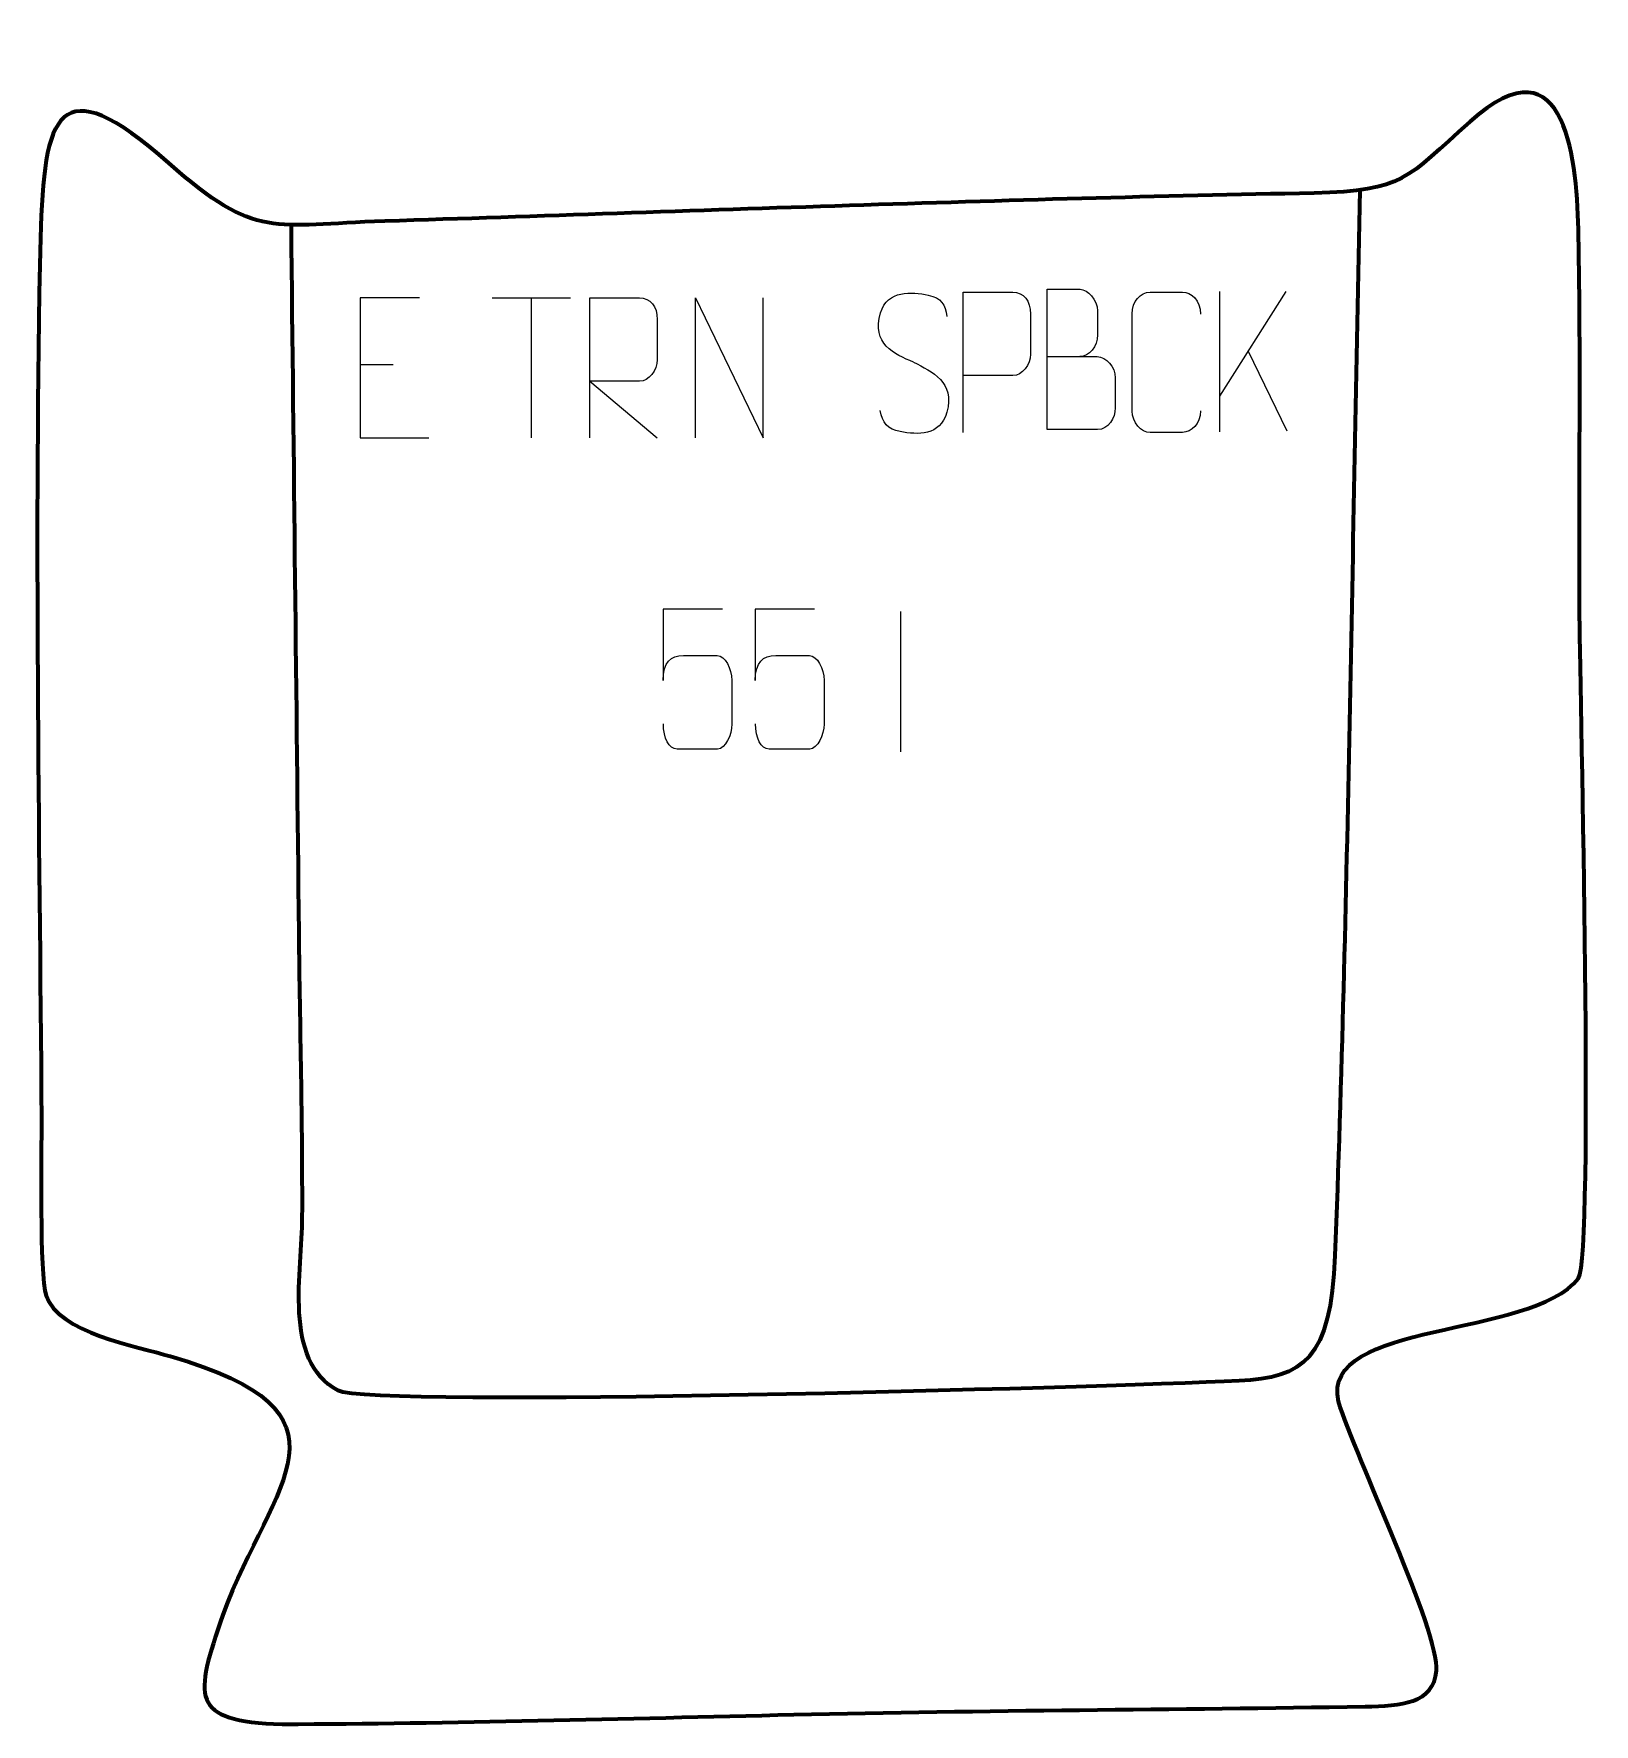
# Model space of a CAD drawing. Header units: millimetres. Extents: x -139 to 139, y -140 to 161.
import ezdxf

# ---------------------------------------------------------------- set-up
doc = ezdxf.new("R2010")
doc.units = ezdxf.units.MM
doc.header["$MEASUREMENT"] = 0
doc.layers.add('layer 2', color=7, linetype='Continuous')
doc.layers.add('layer 3', color=7, linetype='Continuous')

msp = doc.modelspace()

# ---------------------------------------------------------------- linework, layer by layer
at = {"layer": 'layer 2', "color": 140, "lineweight": 158}
msp.add_open_spline([(96.8622, 132.8921), (95.4321, 69.706), (94.804, 6.4652), (92.4144, -56.6927), (92.4144, -56.6927), (91.7119, -75.2599), (86.7155, -78.4395), (75.3364, -78.986), (75.3364, -78.986), (50.3632, -80.1849), (-79.1145, -83.928), (-85.0722, -80.7134), (-85.0722, -80.7134), (-94.8813, -75.4206), (-91.4098, -59.4081), (-91.3776, -49.8392), (-91.3776, -49.8392), (-91.3207, -32.958), (-91.7663, -16.0767), (-91.9658, 0.8032), (-91.9658, 0.8032), (-92.3916, 42.7684), (-92.88, 84.7329), (-93.3297, 126.6978)], degree=3, knots=[0, 0, 0, 0, 0.14285714, 0.14285714, 0.14285714, 0.14285714, 0.28571429, 0.28571429, 0.28571429, 0.28571429, 0.42857143, 0.42857143, 0.42857143, 0.42857143, 0.57142857, 0.57142857, 0.57142857, 0.57142857, 0.71428571, 0.71428571, 0.71428571, 0.71428571, 1, 1, 1, 1], dxfattribs=at)
at = {"layer": 'layer 3', "color": 242, "lineweight": 158}
msp.add_open_spline([(-94.9716, -140.0929), (-111.6626, -139.6051), (-110.5442, -135.3098), (-105.5446, -120.6353), (-105.5446, -120.6353), (-96.5423, -96.6125), (-80.0587, -84.7509), (-114.8784, -74.619), (-114.8784, -74.619), (-120.8934, -72.8688), (-134.7817, -70.4108), (-136.9794, -63.8167), (-136.9794, -63.8167), (-138.2255, -60.0775), (-137.7816, -38.0468), (-137.8175, -32.4622), (-137.8175, -32.4622), (-138.1573, 19.6715), (-139.1708, 72.3004), (-137.9912, 124.391), (-137.9912, 124.391), (-137.372, 146.369), (-135.0109, 155.1816), (-115.1188, 137.6669), (-115.1188, 137.6669), (-99.4484, 123.8692), (-96.7081, 126.726), (-76.6936, 127.3548), (-76.6936, 127.3548), (-21.5719, 129.1121), (33.5428, 131.3397), (88.6851, 132.343), (88.6851, 132.343), (104.7062, 132.7893), (105.1122, 134.9158), (116.4123, 145.0348), (116.4123, 145.0348), (133.9012, 160.6957), (135.5331, 137.4412), (135.7751, 124.699), (135.7751, 124.699), (136.1996, 102.3439), (135.8087, 79.4424), (135.9459, 56.9983), (135.9459, 56.9983), (136.1048, 42.6538), (138.5537, -56.3288), (135.7458, -60.7533), (135.7458, -60.7533), (127.3672, -71.4891), (89.6452, -68.2594), (93.0392, -82.675), (93.0392, -82.675), (96.0755, -92.4978), (111.0989, -123.7146), (110.4807, -130.6059), (110.4807, -130.6059), (109.9589, -136.422), (104.225, -136.8345), (97.7612, -136.9439), (97.7612, -136.9439), (63.8413, -137.5184), (30.0701, -137.5686), (-3.917, -138.3855), (-3.917, -138.3855), (-34.2736, -139.1153), (-64.6034, -139.9455), (-94.9716, -140.0929)], degree=3, knots=[0, 0, 0, 0, 0.05555556, 0.05555556, 0.05555556, 0.05555556, 0.11111111, 0.11111111, 0.11111111, 0.11111111, 0.16666667, 0.16666667, 0.16666667, 0.16666667, 0.22222222, 0.22222222, 0.22222222, 0.22222222, 0.27777778, 0.27777778, 0.27777778, 0.27777778, 0.33333333, 0.33333333, 0.33333333, 0.33333333, 0.38888889, 0.38888889, 0.38888889, 0.38888889, 0.44444444, 0.44444444, 0.44444444, 0.44444444, 0.5, 0.5, 0.5, 0.5, 0.55555556, 0.55555556, 0.55555556, 0.55555556, 0.61111111, 0.61111111, 0.61111111, 0.61111111, 0.66666667, 0.66666667, 0.66666667, 0.66666667, 0.72222222, 0.72222222, 0.72222222, 0.72222222, 0.77777778, 0.77777778, 0.77777778, 0.77777778, 0.83333333, 0.83333333, 0.83333333, 0.83333333, 0.88888889, 0.88888889, 0.88888889, 0.88888889, 1, 1, 1, 1], dxfattribs=at)
at = {"layer": 'layer 3', "color": 250, "lineweight": 9}
for points, knots in [([(17.4195, 102.2567), (13.9347, 103.7271), (9.9087, 105.5229), (11.5534, 111.0432), (11.5534, 111.0432), (12.7867, 115.1831), (17.0634, 114.7946), (20.0193, 114.1935), (20.0193, 114.1935), (22.3658, 113.7163), (23.075, 112.5031), (23.3298, 110.419)], [0, 0, 0, 0, 0.25, 0.25, 0.25, 0.25, 0.5, 0.5, 0.5, 0.5, 1, 1, 1, 1]), ([(26.2159, 89.7761), (26.2159, 89.7761), (26.2159, 114.7297), (26.2159, 114.7297), (26.2159, 114.7297), (29.1648, 114.7297), (32.1139, 114.7297), (35.0631, 114.7297), (35.0631, 114.7297), (36.9704, 114.6918), (38.2479, 113.2017), (38.2445, 110.8356), (38.2445, 110.8356), (38.2441, 108.7999), (38.2441, 105.7406), (38.2445, 103.7046), (38.2445, 103.7046), (38.2391, 101.8292), (36.7526, 99.8873), (35.1042, 99.8682), (35.1042, 99.8682), (35.1042, 99.8682), (26.2159, 99.8682), (26.2159, 99.8682)], [0, 0, 0, 0, 0.14285714, 0.14285714, 0.14285714, 0.14285714, 0.28571429, 0.28571429, 0.28571429, 0.28571429, 0.42857143, 0.42857143, 0.42857143, 0.42857143, 0.57142857, 0.57142857, 0.57142857, 0.57142857, 0.71428571, 0.71428571, 0.71428571, 0.71428571, 1, 1, 1, 1]), ([(41.1957, 103.2529), (44.1804, 103.2533), (47.1228, 103.2533), (50.1081, 103.2529), (50.1081, 103.2529), (51.7285, 103.2356), (53.3063, 101.4995), (53.3063, 99.4499), (53.3063, 99.4499), (53.306, 98.3213), (53.306, 95.2719), (53.3063, 94.143), (53.3063, 94.143), (53.3208, 92.2851), (52.0558, 90.2712), (50.1516, 90.2881), (50.1516, 90.2881), (47.166, 90.2885), (44.1807, 90.2885), (41.1957, 90.2881), (41.1957, 90.2881), (41.1957, 98.6064), (41.1957, 106.9242), (41.1957, 115.2417), (41.1957, 115.2417), (43.1428, 115.2417), (45.0903, 115.2417), (47.0377, 115.2417), (47.0377, 115.2417), (48.4165, 115.2593), (50.1364, 113.3488), (50.1509, 111.3864), (50.1509, 111.3864), (50.1506, 109.3203), (50.1506, 109.1743), (50.1509, 107.1078), (50.1509, 107.1078), (50.1651, 105.0417), (48.6439, 103.2356), (46.9952, 103.2529)], [0, 0, 0, 0, 0.09090909, 0.09090909, 0.09090909, 0.09090909, 0.18181818, 0.18181818, 0.18181818, 0.18181818, 0.27272727, 0.27272727, 0.27272727, 0.27272727, 0.36363636, 0.36363636, 0.36363636, 0.36363636, 0.45454545, 0.45454545, 0.45454545, 0.45454545, 0.54545455, 0.54545455, 0.54545455, 0.54545455, 0.63636364, 0.63636364, 0.63636364, 0.63636364, 0.72727273, 0.72727273, 0.72727273, 0.72727273, 0.81818182, 0.81818182, 0.81818182, 0.81818182, 1, 1, 1, 1]), ([(68.5011, 93.5939), (68.3865, 91.2705), (67.0107, 89.7909), (65.249, 89.7801), (65.249, 89.7801), (63.3362, 89.7805), (61.4234, 89.7805), (59.511, 89.7801), (59.511, 89.7801), (57.9319, 89.6747), (56.3142, 91.5592), (56.3234, 93.5765), (56.3234, 93.5765), (56.3237, 99.3466), (56.3237, 105.1163), (56.3234, 110.8856), (56.3234, 110.8856), (56.3269, 113.0237), (57.7597, 114.7429), (59.5252, 114.7294), (59.5252, 114.7294), (61.4329, 114.7294), (63.341, 114.7294), (65.249, 114.7294), (65.249, 114.7294), (66.8458, 114.7649), (68.4793, 113.2734), (68.5011, 110.8358)], [0, 0, 0, 0, 0.125, 0.125, 0.125, 0.125, 0.25, 0.25, 0.25, 0.25, 0.375, 0.375, 0.375, 0.375, 0.5, 0.5, 0.5, 0.5, 0.625, 0.625, 0.625, 0.625, 0.75, 0.75, 0.75, 0.75, 1, 1, 1, 1]), ([(-70.505, 113.7372), (-70.505, 113.7372), (-81.0652, 113.7372), (-81.0652, 113.7372), (-81.0652, 113.7372), (-81.0652, 113.7372), (-81.0652, 88.7836), (-81.0652, 88.7836), (-81.0652, 88.7836), (-81.0652, 88.7836), (-68.8711, 88.7836), (-68.8711, 88.7836)], [0, 0, 0, 0, 0.25, 0.25, 0.25, 0.25, 0.5, 0.5, 0.5, 0.5, 1, 1, 1, 1]), ([(-40.2265, 88.7762), (-40.2265, 88.7762), (-40.2265, 113.7297), (-40.2265, 113.7297), (-40.2265, 113.7297), (-37.2777, 113.7297), (-34.3284, 113.7297), (-31.3794, 113.7297), (-31.3794, 113.7297), (-29.472, 113.692), (-28.1946, 112.202), (-28.1979, 109.8356), (-28.1979, 109.8356), (-28.1983, 107.8001), (-28.1983, 104.7407), (-28.1979, 102.7047), (-28.1979, 102.7047), (-28.2033, 100.8292), (-29.6899, 98.8874), (-31.3382, 98.8683), (-31.3382, 98.8683), (-31.3382, 98.8683), (-40.2265, 98.8683), (-40.2265, 98.8683), (-40.2265, 98.8683), (-40.2265, 98.8683), (-28.2055, 88.7762), (-28.2055, 88.7762)], [0, 0, 0, 0, 0.125, 0.125, 0.125, 0.125, 0.25, 0.25, 0.25, 0.25, 0.375, 0.375, 0.375, 0.375, 0.5, 0.5, 0.5, 0.5, 0.625, 0.625, 0.625, 0.625, 0.75, 0.75, 0.75, 0.75, 1, 1, 1, 1]), ([(-21.402, 88.7799), (-21.402, 88.7799), (-21.402, 113.7334), (-21.402, 113.7334), (-21.402, 113.7334), (-21.402, 113.7334), (-9.3811, 88.7799), (-9.3811, 88.7799), (-9.3811, 88.7799), (-9.3811, 88.7799), (-9.3811, 113.7334), (-9.3811, 113.7334)], [0, 0, 0, 0, 0.25, 0.25, 0.25, 0.25, 0.5, 0.5, 0.5, 0.5, 1, 1, 1, 1]), ([(17.4195, 102.2566), (20.7158, 100.6099), (24.8414, 98.7216), (23.337, 93.3613), (23.337, 93.3613), (22.1396, 89.0949), (18.1114, 89.3516), (15.0549, 89.9063), (15.0549, 89.9063), (12.7991, 90.3161), (11.7977, 91.5296), (11.4877, 93.6418)], [0, 0, 0, 0, 0.25, 0.25, 0.25, 0.25, 0.5, 0.5, 0.5, 0.5, 1, 1, 1, 1]), ([(-16.6214, 58.3327), (-16.6214, 58.3327), (-27.1633, 58.3327), (-27.1633, 58.3327), (-27.1633, 58.3327), (-27.1631, 54.1021), (-27.1631, 49.8712), (-27.1633, 45.64), (-27.1633, 45.64), (-27.1636, 48.9501), (-25.8257, 50.0219), (-23.5191, 50.0824), (-23.5191, 50.0824), (-21.518, 50.0827), (-19.5169, 50.0827), (-17.516, 50.0824), (-17.516, 50.0824), (-16.1628, 50.0892), (-14.9529, 47.7087), (-14.9295, 45.64), (-14.9295, 45.64), (-14.9298, 43.0527), (-14.9298, 40.4651), (-14.9295, 37.8774), (-14.9295, 37.8774), (-14.8917, 35.918), (-16.1216, 33.4817), (-17.4553, 33.4232), (-17.4553, 33.4232), (-19.0602, 33.4235), (-23.0754, 33.4235), (-24.6807, 33.4232), (-24.6807, 33.4232), (-26.1945, 33.4144), (-27.1026, 35.3792), (-27.1197, 37.9303)], [0, 0, 0, 0, 0.1, 0.1, 0.1, 0.1, 0.2, 0.2, 0.2, 0.2, 0.3, 0.3, 0.3, 0.3, 0.4, 0.4, 0.4, 0.4, 0.5, 0.5, 0.5, 0.5, 0.6, 0.6, 0.6, 0.6, 0.7, 0.7, 0.7, 0.7, 0.8, 0.8, 0.8, 0.8, 1, 1, 1, 1]), ([(-0.2159, 58.3327), (-0.2159, 58.3327), (-10.7578, 58.3327), (-10.7578, 58.3327), (-10.7578, 58.3327), (-10.7576, 54.1021), (-10.7576, 49.8712), (-10.7578, 45.64), (-10.7578, 45.64), (-10.7581, 48.9501), (-9.4202, 50.0219), (-7.1135, 50.0824), (-7.1135, 50.0824), (-5.1125, 50.0827), (-3.1114, 50.0827), (-1.1105, 50.0824), (-1.1105, 50.0824), (0.2427, 50.0892), (1.4526, 47.7087), (1.476, 45.64), (1.476, 45.64), (1.4757, 43.0527), (1.4757, 40.4651), (1.476, 37.8774), (1.476, 37.8774), (1.5138, 35.918), (0.2839, 33.4817), (-1.0498, 33.4232), (-1.0498, 33.4232), (-2.6547, 33.4235), (-6.6699, 33.4235), (-8.2752, 33.4232), (-8.2752, 33.4232), (-9.789, 33.4144), (-10.6971, 35.3792), (-10.7142, 37.9303)], [0, 0, 0, 0, 0.1, 0.1, 0.1, 0.1, 0.2, 0.2, 0.2, 0.2, 0.3, 0.3, 0.3, 0.3, 0.4, 0.4, 0.4, 0.4, 0.5, 0.5, 0.5, 0.5, 0.6, 0.6, 0.6, 0.6, 0.7, 0.7, 0.7, 0.7, 0.8, 0.8, 0.8, 0.8, 1, 1, 1, 1])]:
    msp.add_open_spline(points, degree=3, knots=knots, dxfattribs=at)
for points in [[(71.8769, 114.8431), (71.8769, 114.8431), (71.8769, 89.8895), (71.8769, 89.8895)], [(83.6693, 114.8431), (83.6693, 114.8431), (71.8769, 96.2034), (71.8769, 96.2034)], [(-57.5847, 113.7062), (-57.5847, 113.7062), (-43.6506, 113.7062), (-43.6506, 113.7062)], [(-50.6175, 88.7762), (-50.6175, 88.7762), (-50.6175, 113.7297), (-50.6175, 113.7297)], [(83.9362, 89.9853), (83.9362, 89.9853), (76.9881, 104.2989), (76.9881, 104.2989)], [(-81.0652, 101.8575), (-81.0652, 101.8575), (-75.1854, 101.8575), (-75.1854, 101.8575)], [(15.0614, 57.9164), (15.0614, 57.9164), (15.0614, 32.9423), (15.0614, 32.9423)]]:
    msp.add_open_spline(points, degree=3, dxfattribs=at)

doc.saveas('drawing.dxf')
